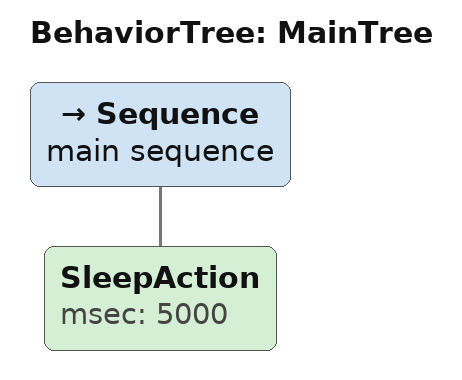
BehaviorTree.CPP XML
<root main_tree_to_execute="MainTree">
    <BehaviorTree ID="MainTree">
        <Sequence name="main sequence">
            <SleepAction msec="5000"/>

        </Sequence>
    </BehaviorTree>
</root>
